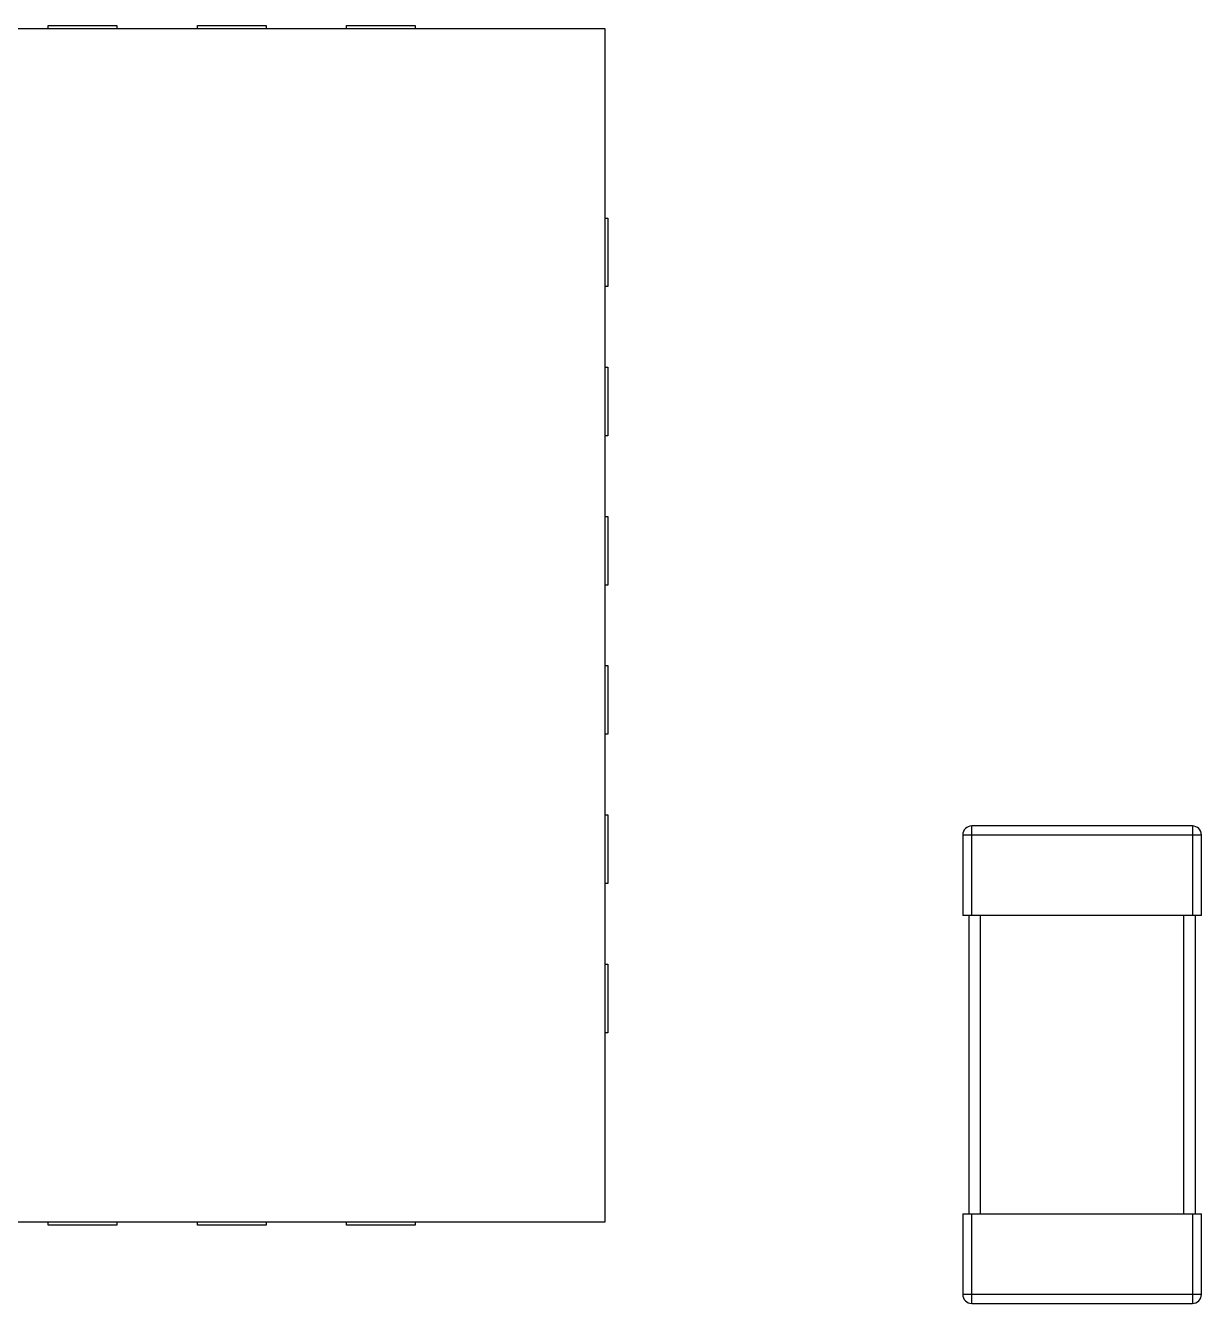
# Model space of a CAD drawing. Header units: millimetres. Extents: x 573 to 698, y 194 to 280.
# Drawn here: x 636.32 to 640.261, y 257.784 to 262.066 of the extents above; entities that cross this region are included whole.
import ezdxf

# ---------------------------------------------------------------- set-up
doc = ezdxf.new("R2010")
doc.units = ezdxf.units.MM
doc.header["$LTSCALE"] = 30.734
doc.layers.get('0').update_dxf_attribs({"linetype": 'CONTINUOUS'})

msp = doc.modelspace()

# ---------------------------------------------------------------- linework, layer by layer
at = {"color": 7, "linetype": 'Continuous'}
for p, q in [((634.2611, 262.0558), (638.2611, 262.0558)), ((636.3961, 262.0558), (636.3961, 262.0658)), ((636.3961, 262.0658), (636.6261, 262.0658)), ((636.6261, 262.0658), (636.6261, 262.0558)), ((636.8961, 262.0558), (636.8961, 262.0658)), ((636.8961, 262.0658), (637.1261, 262.0658)), ((637.1261, 262.0658), (637.1261, 262.0558)), ((637.3961, 262.0558), (637.3961, 262.0658)), ((637.3961, 262.0658), (637.6261, 262.0658)), ((637.6261, 262.0658), (637.6261, 262.0558)), ((638.2611, 262.0558), (638.2611, 258.0558)), ((638.2611, 261.4208), (638.2711, 261.4208)), ((638.2711, 261.4208), (638.2711, 261.1908)), ((638.2711, 261.1908), (638.2611, 261.1908)), ((638.2611, 260.9208), (638.2711, 260.9208)), ((638.2711, 260.9208), (638.2711, 260.6908)), ((638.2711, 260.6908), (638.2611, 260.6908)), ((638.2611, 260.4208), (638.2711, 260.4208)), ((638.2711, 260.4208), (638.2711, 260.1908)), ((638.2711, 260.1908), (638.2611, 260.1908)), ((638.2611, 259.9208), (638.2711, 259.9208)), ((638.2711, 259.9208), (638.2711, 259.6908)), ((638.2711, 259.6908), (638.2611, 259.6908)), ((638.2611, 259.4208), (638.2711, 259.4208)), ((638.2711, 259.4208), (638.2711, 259.1908)), ((639.491, 259.0835), (639.491, 259.3835)), ((640.231, 259.3835), (639.491, 259.3835)), ((640.231, 259.3835), (640.231, 259.0835)), ((639.461, 259.3535), (639.461, 259.0835)), ((639.461, 259.3535), (640.261, 259.3535)), ((640.261, 259.0835), (640.261, 259.3535)), ((638.2711, 259.1908), (638.2611, 259.1908)), ((640.261, 259.0835), (639.461, 259.0835)), ((639.481, 259.0835), (639.481, 258.0835)), ((639.521, 258.0835), (639.521, 259.0835)), ((640.201, 259.0835), (640.201, 258.0835)), ((640.241, 258.0835), (640.241, 259.0835)), ((638.2611, 258.9208), (638.2711, 258.9208)), ((638.2711, 258.9208), (638.2711, 258.6908)), ((638.2711, 258.6908), (638.2611, 258.6908)), ((638.2611, 258.0558), (634.2611, 258.0558)), ((636.3961, 258.0458), (636.3961, 258.0558)), ((636.6261, 258.0558), (636.6261, 258.0458)), ((636.8961, 258.0458), (636.8961, 258.0558)), ((637.1261, 258.0558), (637.1261, 258.0458)), ((637.3961, 258.0458), (637.3961, 258.0558)), ((637.6261, 258.0558), (637.6261, 258.0458)), ((639.461, 258.0835), (639.461, 257.8135)), ((639.461, 258.0835), (640.261, 258.0835)), ((639.491, 257.7835), (639.491, 258.0835)), ((640.231, 258.0835), (640.231, 257.7835)), ((640.261, 257.8135), (640.261, 258.0835)), ((636.6261, 258.0458), (636.3961, 258.0458)), ((637.1261, 258.0458), (636.8961, 258.0458)), ((637.6261, 258.0458), (637.3961, 258.0458)), ((640.261, 257.8135), (639.461, 257.8135)), ((639.491, 257.7835), (640.231, 257.7835))]:
    msp.add_line(p, q, dxfattribs=at)
for centre, start, end in [((639.491, 259.3535), 90, 180), ((640.231, 259.3535), 0, 90), ((639.491, 257.8135), 180, 270), ((640.231, 257.8135), 270, 0)]:
    msp.add_arc(centre, 0.03, start, end, dxfattribs=at)

doc.saveas('drawing.dxf')
